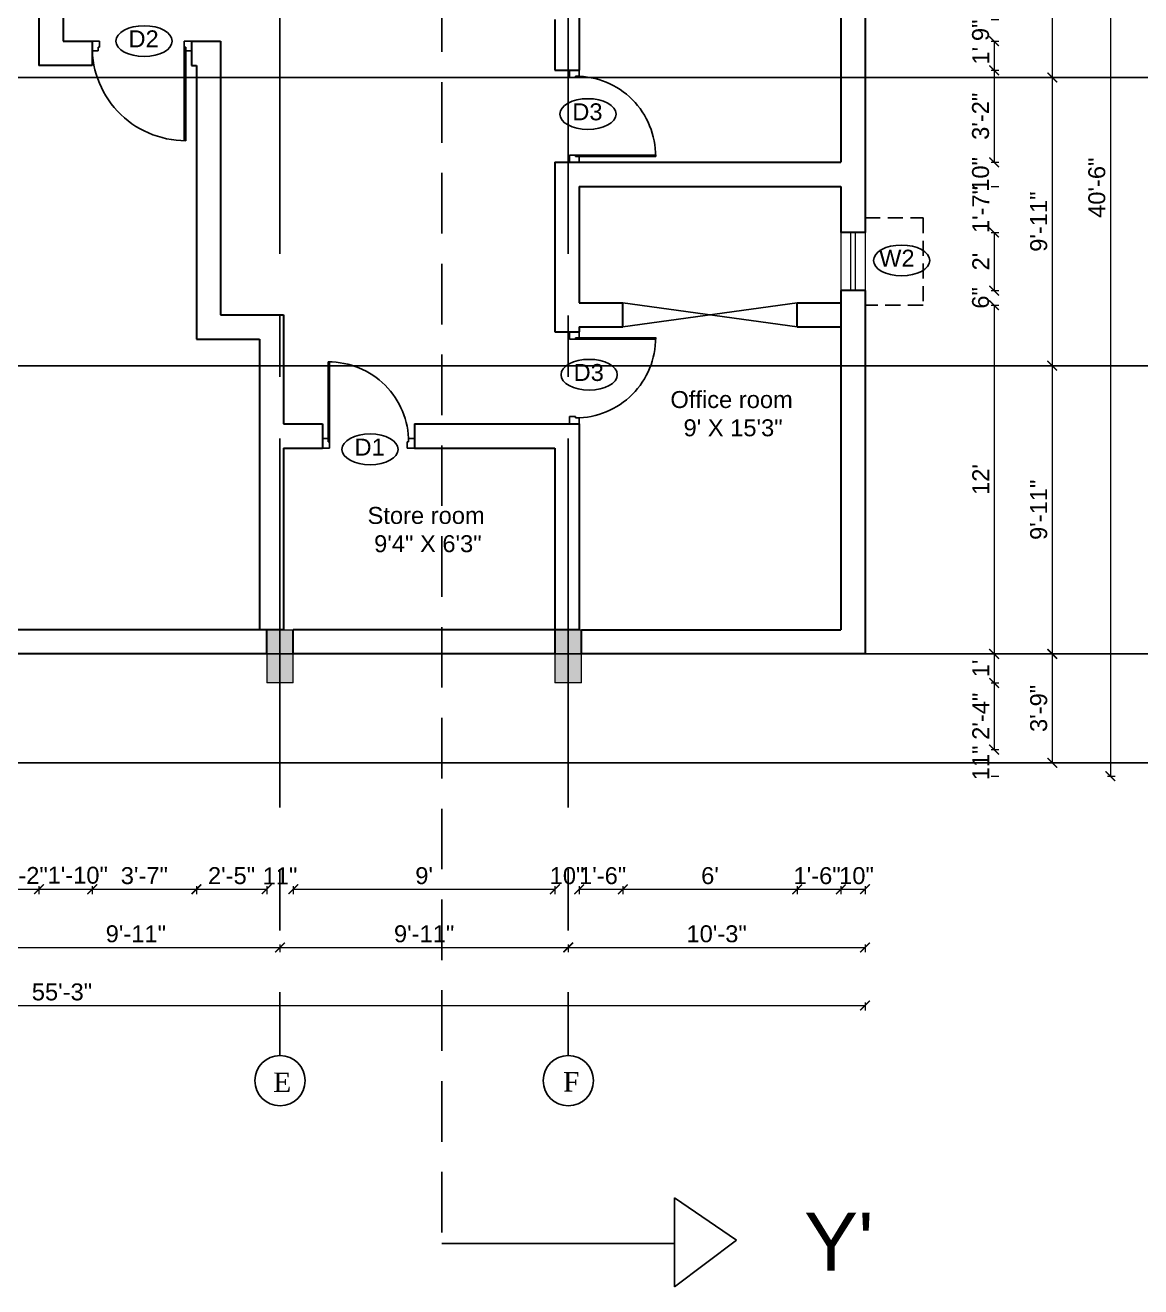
# Model space of a CAD drawing. Header units: inches. Extents: x -6800 to 96653, y -25814 to 17379.
# Drawn here: x 34306 to 34766, y 736 to 1257 of the extents above; entities that cross this region are included whole.
import ezdxf

# ---------------------------------------------------------------- set-up
doc = ezdxf.new("R2010")
doc.units = ezdxf.units.IN
doc.header["$MEASUREMENT"] = 0
doc.header["$PDMODE"] = 34
doc.linetypes.add('CENTER2', pattern=[28.575, 19.05, -3.175, 3.175, -3.175])
doc.linetypes.add('DASHED2', pattern=[0.375, 0.25, -0.125])
for name, color, linetype in [('A-Windows', 7, 'Continuous'), ('doors', 52, 'Continuous'), ('grid', 251, 'Continuous')]:
    doc.layers.add(name, color=color, linetype=linetype)
for name, color, linetype, lineweight in [('dimension', 50, 'Continuous', 20), ('dimension @ 1', 50, 'Continuous', 20), ('Wall', 90, 'Continuous', 30), ('Win ele', 211, 'Continuous', 15), ('windows', 4, 'Continuous', 13)]:
    doc.layers.add(name, color=color, linetype=linetype, lineweight=lineweight)
doc.styles.get("Standard").update_dxf_attribs({"font": 'arial.ttf'})
doc.dimstyles.get("Standard").update_dxf_attribs({"dimtxt": 7, "dimasz": 4, "dimexe": 2, "dimexo": 2, "dimgap": 2, "dimtad": 1, "dimdec": 0, "dimzin": 0, "dimdsep": 46, "dimlunit": 4, "dimtxsty": 'Standard', "dimblk": 'ARCHTICK', "dimcen": 0.25, "dimclrd": 256, "dimclre": 256, "dimclrt": 256, "dimadec": 0, "dimazin": 0, "dimtfac": 1, "dimtdec": 0, "dimtofl": 0, "dimtmove": 0, "dimatfit": 3, "dimfxl": 1, "dimfxlon": 1, "dimtolj": 1, "dimtzin": 0, "dimlwd": -1, "dimlwe": -1, "dimarcsym": 1})

# ---------------------------------------------------------------- blocks, each defined once
blk = doc.blocks.new('_ArchTick')
at = {"color": 0, "linetype": 'ByBlock', "const_width": 0.15}
blk.add_lwpolyline([(-0.5, -0.5), (0.5, 0.5)], dxfattribs=at)
blk = doc.blocks.new('*D437')
at = {"layer": 'Defpoints', "color": 0, "transparency": 16777216}
for p in [(34676.64, 1469.35), (34652.65, 1353.81), (34676.64, 1177.81)]:
    blk.add_point(p, dxfattribs=at)
at = {"layer": 'dimension', "transparency": 16777216}
for p, q in [((34652.65, 1468.1), (34652.65, 1471.35)), ((34652.65, 1469.35), (34676.64, 1469.35)), ((34676.64, 1468.1), (34676.64, 1471.35))]:
    blk.add_line(p, q, dxfattribs=at)
at = {"layer": 'dimension', "transparency": 16777216, "xscale": 4, "yscale": 4, "zscale": 4, "rotation": 180}
blk.add_blockref('_ArchTick', (34652.65, 1469.35), dxfattribs=at)
at = {"layer": 'dimension', "transparency": 16777216, "xscale": 4, "yscale": 4, "zscale": 4}
blk.add_blockref('_ArchTick', (34676.64, 1469.35), dxfattribs=at)
at = {"layer": 'dimension', "transparency": 16777216, "insert": (34664.64, 1474.87), "char_height": 7, "attachment_point": 5}
blk.add_mtext("\\A1;2'", dxfattribs=at)
blk = doc.blocks.new('*D421')
at = {"layer": 'Defpoints', "color": 0, "transparency": 16777216}
for p in [(34311.65, 1240.81), (34297.65, 985.81), (34311.65, 900.62)]:
    blk.add_point(p, dxfattribs=at)
at = {"layer": 'dimension', "transparency": 16777216}
for p, q in [((34297.65, 901.87), (34297.65, 898.62)), ((34311.65, 901.87), (34311.65, 898.62)), ((34297.65, 900.62), (34311.65, 900.62))]:
    blk.add_line(p, q, dxfattribs=at)
at = {"layer": 'dimension', "transparency": 16777216, "xscale": 4, "yscale": 4, "zscale": 4, "rotation": 180}
blk.add_blockref('_ArchTick', (34297.65, 900.62), dxfattribs=at)
at = {"layer": 'dimension', "transparency": 16777216, "xscale": 4, "yscale": 4, "zscale": 4}
blk.add_blockref('_ArchTick', (34311.65, 900.62), dxfattribs=at)
at = {"layer": 'dimension', "transparency": 16777216, "insert": (34305.57, 906.31), "char_height": 7, "attachment_point": 5}
blk.add_mtext('\\A1;1\'-2"', dxfattribs=at)
blk = doc.blocks.new('*D420')
at = {"layer": 'Defpoints', "color": 0, "transparency": 16777216}
for p in [(34311.65, 1240.81), (34333.65, 1240.81), (34333.65, 900.62)]:
    blk.add_point(p, dxfattribs=at)
at = {"layer": 'dimension', "transparency": 16777216}
for p, q in [((34311.65, 901.87), (34311.65, 898.62)), ((34333.65, 901.87), (34333.65, 898.62)), ((34311.65, 900.62), (34333.65, 900.62))]:
    blk.add_line(p, q, dxfattribs=at)
at = {"layer": 'dimension', "transparency": 16777216, "xscale": 4, "yscale": 4, "zscale": 4, "rotation": 180}
blk.add_blockref('_ArchTick', (34311.65, 900.62), dxfattribs=at)
at = {"layer": 'dimension', "transparency": 16777216, "xscale": 4, "yscale": 4, "zscale": 4}
blk.add_blockref('_ArchTick', (34333.65, 900.62), dxfattribs=at)
at = {"layer": 'dimension', "transparency": 16777216, "insert": (34327.66, 906.38), "char_height": 7, "attachment_point": 5}
blk.add_mtext('\\A1;1\'-10"', dxfattribs=at)
blk = doc.blocks.new('*D419')
at = {"layer": 'Defpoints', "color": 0, "transparency": 16777216}
for p in [(34333.65, 1240.81), (34376.65, 1127.81), (34376.65, 900.62)]:
    blk.add_point(p, dxfattribs=at)
at = {"layer": 'dimension', "transparency": 16777216}
for p, q in [((34333.65, 901.87), (34333.65, 898.62)), ((34376.65, 901.87), (34376.65, 898.62)), ((34333.65, 900.62), (34376.65, 900.62))]:
    blk.add_line(p, q, dxfattribs=at)
at = {"layer": 'dimension', "transparency": 16777216, "xscale": 4, "yscale": 4, "zscale": 4, "rotation": 180}
blk.add_blockref('_ArchTick', (34333.65, 900.62), dxfattribs=at)
at = {"layer": 'dimension', "transparency": 16777216, "xscale": 4, "yscale": 4, "zscale": 4}
blk.add_blockref('_ArchTick', (34376.65, 900.62), dxfattribs=at)
at = {"layer": 'dimension', "transparency": 16777216, "insert": (34355.15, 906.2), "char_height": 7, "attachment_point": 5}
blk.add_mtext('\\A1;3\'-7"', dxfattribs=at)
blk = doc.blocks.new('*D418')
at = {"layer": 'Defpoints', "color": 0, "transparency": 16777216}
for p in [(34376.65, 1127.81), (34405.65, 985.81), (34405.65, 900.62)]:
    blk.add_point(p, dxfattribs=at)
at = {"layer": 'dimension', "transparency": 16777216}
for p, q in [((34376.65, 901.87), (34376.65, 898.62)), ((34405.65, 901.87), (34405.65, 898.62)), ((34376.65, 900.62), (34405.65, 900.62))]:
    blk.add_line(p, q, dxfattribs=at)
at = {"layer": 'dimension', "transparency": 16777216, "xscale": 4, "yscale": 4, "zscale": 4, "rotation": 180}
blk.add_blockref('_ArchTick', (34376.65, 900.62), dxfattribs=at)
at = {"layer": 'dimension', "transparency": 16777216, "xscale": 4, "yscale": 4, "zscale": 4}
blk.add_blockref('_ArchTick', (34405.65, 900.62), dxfattribs=at)
at = {"layer": 'dimension', "transparency": 16777216, "insert": (34391.15, 906.2), "char_height": 7, "attachment_point": 5}
blk.add_mtext('\\A1;2\'-5"', dxfattribs=at)
blk = doc.blocks.new('*D417')
at = {"layer": 'Defpoints', "color": 0, "transparency": 16777216}
for p in [(34416.65, 1007.81), (34405.65, 985.81), (34416.65, 900.62)]:
    blk.add_point(p, dxfattribs=at)
at = {"layer": 'dimension', "transparency": 16777216}
for p, q in [((34405.65, 901.87), (34405.65, 898.62)), ((34416.65, 901.87), (34416.65, 898.62))]:
    blk.add_line(p, q, dxfattribs=at)
at = {"layer": 'dimension', "transparency": 16777216, "insert": (34411.15, 906.14), "char_height": 7, "attachment_point": 5}
blk.add_mtext('\\A1;11"', dxfattribs=at)
blk = doc.blocks.new('*D416')
at = {"layer": 'Defpoints', "color": 0, "transparency": 16777216}
for p in [(34416.65, 1007.81), (34524.65, 1007.81), (34524.65, 900.62)]:
    blk.add_point(p, dxfattribs=at)
at = {"layer": 'dimension', "transparency": 16777216}
for p, q in [((34416.65, 901.87), (34416.65, 898.62)), ((34524.65, 901.87), (34524.65, 898.62)), ((34416.65, 900.62), (34524.65, 900.62))]:
    blk.add_line(p, q, dxfattribs=at)
at = {"layer": 'dimension', "transparency": 16777216, "xscale": 4, "yscale": 4, "zscale": 4, "rotation": 180}
blk.add_blockref('_ArchTick', (34416.65, 900.62), dxfattribs=at)
at = {"layer": 'dimension', "transparency": 16777216, "xscale": 4, "yscale": 4, "zscale": 4}
blk.add_blockref('_ArchTick', (34524.65, 900.62), dxfattribs=at)
at = {"layer": 'dimension', "transparency": 16777216, "insert": (34470.65, 906.2), "char_height": 7, "attachment_point": 5}
blk.add_mtext("\\A1;9'", dxfattribs=at)
blk = doc.blocks.new('*D415')
at = {"layer": 'Defpoints', "color": 0, "transparency": 16777216}
for p in [(34524.65, 1007.81), (34534.65, 1007.81), (34534.65, 900.62)]:
    blk.add_point(p, dxfattribs=at)
at = {"layer": 'dimension', "transparency": 16777216}
for p, q in [((34524.65, 901.87), (34524.65, 898.62)), ((34534.65, 901.87), (34534.65, 898.62))]:
    blk.add_line(p, q, dxfattribs=at)
at = {"layer": 'dimension', "transparency": 16777216, "insert": (34529.65, 906.2), "char_height": 7, "attachment_point": 5}
blk.add_mtext('\\A1;10"', dxfattribs=at)
blk = doc.blocks.new('*D414')
at = {"layer": 'Defpoints', "color": 0, "transparency": 16777216}
for p in [(34552.65, 1132.81), (34534.65, 1007.81), (34552.65, 900.62)]:
    blk.add_point(p, dxfattribs=at)
at = {"layer": 'dimension', "transparency": 16777216}
for p, q in [((34534.65, 901.87), (34534.65, 898.62)), ((34552.65, 901.87), (34552.65, 898.62)), ((34534.65, 900.62), (34552.65, 900.62))]:
    blk.add_line(p, q, dxfattribs=at)
at = {"layer": 'dimension', "transparency": 16777216, "xscale": 4, "yscale": 4, "zscale": 4, "rotation": 180}
blk.add_blockref('_ArchTick', (34534.65, 900.62), dxfattribs=at)
at = {"layer": 'dimension', "transparency": 16777216, "xscale": 4, "yscale": 4, "zscale": 4}
blk.add_blockref('_ArchTick', (34552.65, 900.62), dxfattribs=at)
at = {"layer": 'dimension', "transparency": 16777216, "insert": (34544.34, 906.2), "char_height": 7, "attachment_point": 5}
blk.add_mtext('\\A1;1\'-6"', dxfattribs=at)
blk = doc.blocks.new('*D413')
at = {"layer": 'Defpoints', "color": 0, "transparency": 16777216}
for p in [(34552.65, 1132.81), (34624.65, 1132.81), (34624.65, 900.62)]:
    blk.add_point(p, dxfattribs=at)
at = {"layer": 'dimension', "transparency": 16777216}
for p, q in [((34552.65, 901.87), (34552.65, 898.62)), ((34624.65, 901.87), (34624.65, 898.62)), ((34552.65, 900.62), (34624.65, 900.62))]:
    blk.add_line(p, q, dxfattribs=at)
at = {"layer": 'dimension', "transparency": 16777216, "xscale": 4, "yscale": 4, "zscale": 4, "rotation": 180}
blk.add_blockref('_ArchTick', (34552.65, 900.62), dxfattribs=at)
at = {"layer": 'dimension', "transparency": 16777216, "xscale": 4, "yscale": 4, "zscale": 4}
blk.add_blockref('_ArchTick', (34624.65, 900.62), dxfattribs=at)
at = {"layer": 'dimension', "transparency": 16777216, "insert": (34588.65, 906.2), "char_height": 7, "attachment_point": 5}
blk.add_mtext("\\A1;6'", dxfattribs=at)
blk = doc.blocks.new('*D412')
at = {"layer": 'Defpoints', "color": 0, "transparency": 16777216}
for p in [(34624.65, 1132.81), (34642.65, 1132.81), (34642.65, 900.62)]:
    blk.add_point(p, dxfattribs=at)
at = {"layer": 'dimension', "transparency": 16777216}
for p, q in [((34624.65, 901.87), (34624.65, 898.62)), ((34642.65, 901.87), (34642.65, 898.62)), ((34624.65, 900.62), (34642.65, 900.62))]:
    blk.add_line(p, q, dxfattribs=at)
at = {"layer": 'dimension', "transparency": 16777216, "xscale": 4, "yscale": 4, "zscale": 4, "rotation": 180}
blk.add_blockref('_ArchTick', (34624.65, 900.62), dxfattribs=at)
at = {"layer": 'dimension', "transparency": 16777216, "xscale": 4, "yscale": 4, "zscale": 4}
blk.add_blockref('_ArchTick', (34642.65, 900.62), dxfattribs=at)
at = {"layer": 'dimension', "transparency": 16777216, "insert": (34632.87, 906.2), "char_height": 7, "attachment_point": 5}
blk.add_mtext('\\A1;1\'-6"', dxfattribs=at)
blk = doc.blocks.new('*D411')
at = {"layer": 'Defpoints', "color": 0, "transparency": 16777216}
for p in [(34642.65, 1132.81), (34652.65, 997.81), (34652.65, 900.62)]:
    blk.add_point(p, dxfattribs=at)
at = {"layer": 'dimension', "transparency": 16777216}
for p, q in [((34642.65, 901.87), (34642.65, 898.62)), ((34652.65, 901.87), (34652.65, 898.62)), ((34642.65, 900.62), (34652.65, 900.62))]:
    blk.add_line(p, q, dxfattribs=at)
at = {"layer": 'dimension', "transparency": 16777216, "xscale": 4, "yscale": 4, "zscale": 4, "rotation": 180}
blk.add_blockref('_ArchTick', (34642.65, 900.62), dxfattribs=at)
at = {"layer": 'dimension', "transparency": 16777216, "xscale": 4, "yscale": 4, "zscale": 4}
blk.add_blockref('_ArchTick', (34652.65, 900.62), dxfattribs=at)
at = {"layer": 'dimension', "transparency": 16777216, "insert": (34649.14, 906.2), "char_height": 7, "attachment_point": 5}
blk.add_mtext('\\A1;10"', dxfattribs=at)
blk = doc.blocks.new('*D407')
at = {"layer": 'Defpoints', "color": 0, "transparency": 16777216}
for p in [(34292.15, 985.81), (34411.15, 985.81), (34411.15, 876.62)]:
    blk.add_point(p, dxfattribs=at)
at = {"layer": 'dimension', "transparency": 16777216}
for p, q in [((34292.15, 877.87), (34292.15, 874.62)), ((34292.15, 876.62), (34411.15, 876.62)), ((34411.15, 877.87), (34411.15, 874.62))]:
    blk.add_line(p, q, dxfattribs=at)
at = {"layer": 'dimension', "transparency": 16777216, "xscale": 4, "yscale": 4, "zscale": 4, "rotation": 180}
blk.add_blockref('_ArchTick', (34292.15, 876.62), dxfattribs=at)
at = {"layer": 'dimension', "transparency": 16777216, "xscale": 4, "yscale": 4, "zscale": 4}
blk.add_blockref('_ArchTick', (34411.15, 876.62), dxfattribs=at)
at = {"layer": 'dimension', "transparency": 16777216, "insert": (34351.65, 882.19), "char_height": 7, "attachment_point": 5}
blk.add_mtext('\\A1;9\'-11"', dxfattribs=at)
blk = doc.blocks.new('*D406')
at = {"layer": 'Defpoints', "color": 0, "transparency": 16777216}
for p in [(34411.15, 985.81), (34530.15, 985.81), (34530.15, 876.62)]:
    blk.add_point(p, dxfattribs=at)
at = {"layer": 'dimension', "transparency": 16777216}
for p, q in [((34411.15, 877.87), (34411.15, 874.62)), ((34411.15, 876.62), (34530.15, 876.62)), ((34530.15, 877.87), (34530.15, 874.62))]:
    blk.add_line(p, q, dxfattribs=at)
at = {"layer": 'dimension', "transparency": 16777216, "xscale": 4, "yscale": 4, "zscale": 4, "rotation": 180}
blk.add_blockref('_ArchTick', (34411.15, 876.62), dxfattribs=at)
at = {"layer": 'dimension', "transparency": 16777216, "xscale": 4, "yscale": 4, "zscale": 4}
blk.add_blockref('_ArchTick', (34530.15, 876.62), dxfattribs=at)
at = {"layer": 'dimension', "transparency": 16777216, "insert": (34470.65, 882.19), "char_height": 7, "attachment_point": 5}
blk.add_mtext('\\A1;9\'-11"', dxfattribs=at)
blk = doc.blocks.new('*D405')
at = {"layer": 'Defpoints', "color": 0, "transparency": 16777216}
for p in [(34652.65, 997.81), (34530.15, 985.81), (34652.65, 876.62)]:
    blk.add_point(p, dxfattribs=at)
at = {"layer": 'dimension', "transparency": 16777216}
for p, q in [((34530.15, 877.87), (34530.15, 874.62)), ((34530.15, 876.62), (34652.65, 876.62)), ((34652.65, 877.87), (34652.65, 874.62))]:
    blk.add_line(p, q, dxfattribs=at)
at = {"layer": 'dimension', "transparency": 16777216, "xscale": 4, "yscale": 4, "zscale": 4, "rotation": 180}
blk.add_blockref('_ArchTick', (34530.15, 876.62), dxfattribs=at)
at = {"layer": 'dimension', "transparency": 16777216, "xscale": 4, "yscale": 4, "zscale": 4}
blk.add_blockref('_ArchTick', (34652.65, 876.62), dxfattribs=at)
at = {"layer": 'dimension', "transparency": 16777216, "insert": (34591.4, 882.19), "char_height": 7, "attachment_point": 5}
blk.add_mtext('\\A1;10\'-3"', dxfattribs=at)
blk = doc.blocks.new('*D404')
at = {"layer": 'Defpoints', "color": 0, "transparency": 16777216}
for p in [(34652.65, 997.81), (33989.65, 947.31), (34652.65, 852.62)]:
    blk.add_point(p, dxfattribs=at)
at = {"layer": 'dimension', "transparency": 16777216}
for p, q in [((33989.65, 853.87), (33989.65, 850.62)), ((33989.65, 852.62), (34652.65, 852.62)), ((34652.65, 853.87), (34652.65, 850.62))]:
    blk.add_line(p, q, dxfattribs=at)
at = {"layer": 'dimension', "transparency": 16777216, "xscale": 4, "yscale": 4, "zscale": 4, "rotation": 180}
blk.add_blockref('_ArchTick', (33989.65, 852.62), dxfattribs=at)
at = {"layer": 'dimension', "transparency": 16777216, "xscale": 4, "yscale": 4, "zscale": 4}
blk.add_blockref('_ArchTick', (34652.65, 852.62), dxfattribs=at)
at = {"layer": 'dimension', "transparency": 16777216, "insert": (34321.15, 858.19), "char_height": 7, "attachment_point": 5}
blk.add_mtext('\\A1;55\'-3"', dxfattribs=at)
blk = doc.blocks.new('*D380')
at = {"layer": 'Defpoints', "color": 0, "transparency": 16777216}
for p in [(34524.65, 1259.81), (34386.65, 1250.81), (34705.94, 1250.81)]:
    blk.add_point(p, dxfattribs=at)
at = {"layer": 'dimension', "transparency": 16777216}
for p, q in [((34704.69, 1259.81), (34707.94, 1259.81)), ((34704.69, 1250.81), (34707.94, 1250.81))]:
    blk.add_line(p, q, dxfattribs=at)
at = {"layer": 'dimension', "transparency": 16777216, "insert": (34700.37, 1255.31), "char_height": 7, "attachment_point": 5, "rotation": 90}
blk.add_mtext('\\A1;9"', dxfattribs=at)
blk = doc.blocks.new('*D379')
at = {"layer": 'Defpoints', "color": 0, "transparency": 16777216}
for p in [(34386.65, 1250.81), (34524.65, 1238.81), (34705.94, 1238.81)]:
    blk.add_point(p, dxfattribs=at)
at = {"layer": 'dimension', "transparency": 16777216}
for p, q in [((34704.69, 1250.81), (34707.94, 1250.81)), ((34705.94, 1250.81), (34705.94, 1238.81)), ((34704.69, 1238.81), (34707.94, 1238.81))]:
    blk.add_line(p, q, dxfattribs=at)
at = {"layer": 'dimension', "transparency": 16777216, "xscale": 4, "yscale": 4, "zscale": 4}
for p, rotation in [((34705.94, 1250.81), 90), ((34705.94, 1238.81), 270)]:
    blk.add_blockref('_ArchTick', p, dxfattribs=dict(at, rotation=rotation))
at = {"layer": 'dimension', "transparency": 16777216, "insert": (34700.43, 1244.81), "char_height": 7, "attachment_point": 5, "rotation": 90}
blk.add_mtext("\\A1;1'", dxfattribs=at)
blk = doc.blocks.new('*D378')
at = {"layer": 'Defpoints', "color": 0, "transparency": 16777216}
for p in [(34524.65, 1238.81), (34524.65, 1200.81), (34705.94, 1200.81)]:
    blk.add_point(p, dxfattribs=at)
at = {"layer": 'dimension', "transparency": 16777216}
for p, q in [((34704.69, 1238.81), (34707.94, 1238.81)), ((34705.94, 1238.81), (34705.94, 1200.81)), ((34704.69, 1200.81), (34707.94, 1200.81))]:
    blk.add_line(p, q, dxfattribs=at)
at = {"layer": 'dimension', "transparency": 16777216, "xscale": 4, "yscale": 4, "zscale": 4}
for p, rotation in [((34705.94, 1238.81), 90), ((34705.94, 1200.81), 270)]:
    blk.add_blockref('_ArchTick', p, dxfattribs=dict(at, rotation=rotation))
at = {"layer": 'dimension', "transparency": 16777216, "insert": (34700.37, 1219.81), "char_height": 7, "attachment_point": 5, "rotation": 90}
blk.add_mtext('\\A1;3\'-2"', dxfattribs=at)
blk = doc.blocks.new('*D377')
at = {"layer": 'Defpoints', "color": 0, "transparency": 16777216}
for p in [(34524.65, 1200.81), (34642.65, 1190.81), (34705.94, 1190.81)]:
    blk.add_point(p, dxfattribs=at)
at = {"layer": 'dimension', "transparency": 16777216}
for p, q in [((34704.69, 1200.81), (34707.94, 1200.81)), ((34704.69, 1190.81), (34707.94, 1190.81))]:
    blk.add_line(p, q, dxfattribs=at)
at = {"layer": 'dimension', "transparency": 16777216, "insert": (34700.37, 1195.81), "char_height": 7, "attachment_point": 5, "rotation": 90}
blk.add_mtext('\\A1;10"', dxfattribs=at)
blk = doc.blocks.new('*D376')
at = {"layer": 'Defpoints', "color": 0, "transparency": 16777216}
for p in [(34642.65, 1190.81), (34652.65, 1171.81), (34705.94, 1171.81)]:
    blk.add_point(p, dxfattribs=at)
at = {"layer": 'dimension', "transparency": 16777216}
for p, q in [((34704.69, 1190.81), (34707.94, 1190.81)), ((34704.69, 1171.81), (34707.94, 1171.81))]:
    blk.add_line(p, q, dxfattribs=at)
at = {"layer": 'dimension', "transparency": 16777216, "insert": (34700.43, 1181.31), "char_height": 7, "attachment_point": 5, "rotation": 90}
blk.add_mtext('\\A1;1\'-7"', dxfattribs=at)
blk = doc.blocks.new('*D375')
at = {"layer": 'Defpoints', "color": 0, "transparency": 16777216}
for p in [(34652.65, 1171.81), (34652.65, 1147.81), (34705.94, 1147.81)]:
    blk.add_point(p, dxfattribs=at)
at = {"layer": 'dimension', "transparency": 16777216}
for p, q in [((34704.69, 1171.81), (34707.94, 1171.81)), ((34705.94, 1171.81), (34705.94, 1147.81)), ((34704.69, 1147.81), (34707.94, 1147.81))]:
    blk.add_line(p, q, dxfattribs=at)
at = {"layer": 'dimension', "transparency": 16777216, "xscale": 4, "yscale": 4, "zscale": 4}
for p, rotation in [((34705.94, 1171.81), 90), ((34705.94, 1147.81), 270)]:
    blk.add_blockref('_ArchTick', p, dxfattribs=dict(at, rotation=rotation))
at = {"layer": 'dimension', "transparency": 16777216, "insert": (34700.43, 1159.81), "char_height": 7, "attachment_point": 5, "rotation": 90}
blk.add_mtext("\\A1;2'", dxfattribs=at)
blk = doc.blocks.new('*D374')
at = {"layer": 'Defpoints', "color": 0, "transparency": 16777216}
for p in [(34652.65, 1147.81), (34652.65, 1141.81), (34705.94, 1141.81)]:
    blk.add_point(p, dxfattribs=at)
at = {"layer": 'dimension', "transparency": 16777216}
for p, q in [((34704.69, 1147.81), (34707.94, 1147.81)), ((34704.69, 1141.81), (34707.94, 1141.81))]:
    blk.add_line(p, q, dxfattribs=at)
at = {"layer": 'dimension', "transparency": 16777216, "insert": (34700.37, 1144.81), "char_height": 7, "attachment_point": 5, "rotation": 90}
blk.add_mtext('\\A1;6"', dxfattribs=at)
blk = doc.blocks.new('*D373')
at = {"layer": 'Defpoints', "color": 0, "transparency": 16777216}
for p in [(34652.65, 1141.81), (34652.65, 997.81), (34705.94, 997.81)]:
    blk.add_point(p, dxfattribs=at)
at = {"layer": 'dimension', "transparency": 16777216}
for p, q in [((34704.69, 1141.81), (34707.94, 1141.81)), ((34705.94, 1141.81), (34705.94, 997.81)), ((34704.69, 997.81), (34707.94, 997.81))]:
    blk.add_line(p, q, dxfattribs=at)
at = {"layer": 'dimension', "transparency": 16777216, "xscale": 4, "yscale": 4, "zscale": 4}
for p, rotation in [((34705.94, 1141.81), 90), ((34705.94, 997.81), 270)]:
    blk.add_blockref('_ArchTick', p, dxfattribs=dict(at, rotation=rotation))
at = {"layer": 'dimension', "transparency": 16777216, "insert": (34700.43, 1069.81), "char_height": 7, "attachment_point": 5, "rotation": 90}
blk.add_mtext("\\A1;12'", dxfattribs=at)
blk = doc.blocks.new('*D371')
at = {"layer": 'Defpoints', "color": 0, "transparency": 16777216}
for p in [(34048.65, 1354.81), (34652.65, 1235.81), (34729.94, 1235.81)]:
    blk.add_point(p, dxfattribs=at)
at = {"layer": 'dimension', "transparency": 16777216}
for p, q in [((34728.69, 1354.81), (34731.94, 1354.81)), ((34729.94, 1354.81), (34729.94, 1235.81)), ((34728.69, 1235.81), (34731.94, 1235.81))]:
    blk.add_line(p, q, dxfattribs=at)
at = {"layer": 'dimension', "transparency": 16777216, "xscale": 4, "yscale": 4, "zscale": 4}
for p, rotation in [((34729.94, 1354.81), 90), ((34729.94, 1235.81), 270)]:
    blk.add_blockref('_ArchTick', p, dxfattribs=dict(at, rotation=rotation))
at = {"layer": 'dimension', "transparency": 16777216, "insert": (34724.37, 1295.31), "char_height": 7, "attachment_point": 5, "rotation": 90}
blk.add_mtext('\\A1;9\'-11"', dxfattribs=at)
blk = doc.blocks.new('*D370')
at = {"layer": 'Defpoints', "color": 0, "transparency": 16777216}
for p in [(34652.65, 1235.81), (34652.65, 1116.81), (34729.94, 1116.81)]:
    blk.add_point(p, dxfattribs=at)
at = {"layer": 'dimension', "transparency": 16777216}
for p, q in [((34728.69, 1235.81), (34731.94, 1235.81)), ((34729.94, 1235.81), (34729.94, 1116.81)), ((34728.69, 1116.81), (34731.94, 1116.81))]:
    blk.add_line(p, q, dxfattribs=at)
at = {"layer": 'dimension', "transparency": 16777216, "xscale": 4, "yscale": 4, "zscale": 4}
for p, rotation in [((34729.94, 1235.81), 90), ((34729.94, 1116.81), 270)]:
    blk.add_blockref('_ArchTick', p, dxfattribs=dict(at, rotation=rotation))
at = {"layer": 'dimension', "transparency": 16777216, "insert": (34724.37, 1176.31), "char_height": 7, "attachment_point": 5, "rotation": 90}
blk.add_mtext('\\A1;9\'-11"', dxfattribs=at)
blk = doc.blocks.new('*D369')
at = {"layer": 'Defpoints', "color": 0, "transparency": 16777216}
for p in [(34652.65, 1116.81), (34652.65, 997.81), (34729.94, 997.81)]:
    blk.add_point(p, dxfattribs=at)
at = {"layer": 'dimension', "transparency": 16777216}
for p, q in [((34728.69, 1116.81), (34731.94, 1116.81)), ((34729.94, 1116.81), (34729.94, 997.81)), ((34728.69, 997.81), (34731.94, 997.81))]:
    blk.add_line(p, q, dxfattribs=at)
at = {"layer": 'dimension', "transparency": 16777216, "xscale": 4, "yscale": 4, "zscale": 4}
for p, rotation in [((34729.94, 1116.81), 90), ((34729.94, 997.81), 270)]:
    blk.add_blockref('_ArchTick', p, dxfattribs=dict(at, rotation=rotation))
at = {"layer": 'dimension', "transparency": 16777216, "insert": (34724.37, 1057.31), "char_height": 7, "attachment_point": 5, "rotation": 90}
blk.add_mtext('\\A1;9\'-11"', dxfattribs=at)
blk = doc.blocks.new('*D368')
at = {"layer": 'Defpoints', "color": 0, "transparency": 16777216}
for p in [(34652.65, 997.81), (34059.65, 952.81), (34729.94, 952.81)]:
    blk.add_point(p, dxfattribs=at)
at = {"layer": 'dimension', "transparency": 16777216}
for p, q in [((34728.69, 997.81), (34731.94, 997.81)), ((34729.94, 997.81), (34729.94, 952.81)), ((34728.69, 952.81), (34731.94, 952.81))]:
    blk.add_line(p, q, dxfattribs=at)
at = {"layer": 'dimension', "transparency": 16777216, "xscale": 4, "yscale": 4, "zscale": 4}
for p, rotation in [((34729.94, 997.81), 90), ((34729.94, 952.81), 270)]:
    blk.add_blockref('_ArchTick', p, dxfattribs=dict(at, rotation=rotation))
at = {"layer": 'dimension', "transparency": 16777216, "insert": (34724.37, 975.31), "char_height": 7, "attachment_point": 5, "rotation": 90}
blk.add_mtext('\\A1;3\'-9"', dxfattribs=at)
blk = doc.blocks.new('*D367')
at = {"layer": 'Defpoints', "color": 0, "transparency": 16777216}
for p in [(34652.65, 997.81), (34535.65, 985.81), (34705.94, 985.81)]:
    blk.add_point(p, dxfattribs=at)
at = {"layer": 'dimension', "transparency": 16777216}
for p, q in [((34704.69, 997.81), (34707.94, 997.81)), ((34705.94, 997.81), (34705.94, 985.81)), ((34704.69, 985.81), (34707.94, 985.81))]:
    blk.add_line(p, q, dxfattribs=at)
at = {"layer": 'dimension', "transparency": 16777216, "xscale": 4, "yscale": 4, "zscale": 4}
for p, rotation in [((34705.94, 997.81), 90), ((34705.94, 985.81), 270)]:
    blk.add_blockref('_ArchTick', p, dxfattribs=dict(at, rotation=rotation))
at = {"layer": 'dimension', "transparency": 16777216, "insert": (34700.43, 991.81), "char_height": 7, "attachment_point": 5, "rotation": 90}
blk.add_mtext("\\A1;1'", dxfattribs=at)
blk = doc.blocks.new('*D366')
at = {"layer": 'Defpoints', "color": 0, "transparency": 16777216}
for p in [(34059.65, 985.81), (34059.65, 958.31), (34705.94, 958.31)]:
    blk.add_point(p, dxfattribs=at)
at = {"layer": 'dimension', "transparency": 16777216}
for p, q in [((34704.69, 985.81), (34707.94, 985.81)), ((34705.94, 985.81), (34705.94, 958.31)), ((34704.69, 958.31), (34707.94, 958.31))]:
    blk.add_line(p, q, dxfattribs=at)
at = {"layer": 'dimension', "transparency": 16777216, "xscale": 4, "yscale": 4, "zscale": 4}
for p, rotation in [((34705.94, 985.81), 90), ((34705.94, 958.31), 270)]:
    blk.add_blockref('_ArchTick', p, dxfattribs=dict(at, rotation=rotation))
at = {"layer": 'dimension', "transparency": 16777216, "insert": (34700.43, 972.06), "char_height": 7, "attachment_point": 5, "rotation": 90}
blk.add_mtext('\\A1;2\'-4"', dxfattribs=at)
blk = doc.blocks.new('*D365')
at = {"layer": 'Defpoints', "color": 0, "transparency": 16777216}
for p in [(34059.65, 958.31), (34059.65, 947.31), (34705.94, 947.31)]:
    blk.add_point(p, dxfattribs=at)
at = {"layer": 'dimension', "transparency": 16777216}
for p, q in [((34704.69, 958.31), (34707.94, 958.31)), ((34704.69, 947.31), (34707.94, 947.31))]:
    blk.add_line(p, q, dxfattribs=at)
at = {"layer": 'dimension', "transparency": 16777216, "insert": (34700.43, 952.81), "char_height": 7, "attachment_point": 5, "rotation": 90}
blk.add_mtext('\\A1;11"', dxfattribs=at)
blk = doc.blocks.new('*D364')
at = {"layer": 'Defpoints', "color": 0, "transparency": 16777216}
for p in [(34048.65, 1433.31), (34048.65, 947.31), (34753.94, 947.31)]:
    blk.add_point(p, dxfattribs=at)
at = {"layer": 'dimension', "transparency": 16777216}
for p, q in [((34752.69, 1433.31), (34755.94, 1433.31)), ((34753.94, 1433.31), (34753.94, 947.31)), ((34752.69, 947.31), (34755.94, 947.31))]:
    blk.add_line(p, q, dxfattribs=at)
at = {"layer": 'dimension', "transparency": 16777216, "xscale": 4, "yscale": 4, "zscale": 4}
for p, rotation in [((34753.94, 1433.31), 90), ((34753.94, 947.31), 270)]:
    blk.add_blockref('_ArchTick', p, dxfattribs=dict(at, rotation=rotation))
at = {"layer": 'dimension', "transparency": 16777216, "insert": (34748.37, 1190.31), "char_height": 7, "attachment_point": 5, "rotation": 90}
blk.add_mtext('\\A1;40\'-6"', dxfattribs=at)

msp = doc.modelspace()

# ---------------------------------------------------------------- hatches: boundary and pattern name
at = {"layer": 'windows', "true_color": 0x9898cc, "transparency": 33554687}
h = msp.add_hatch(color=253, dxfattribs=at)
h.dxf.hatch_style = 1
h.paths.add_polyline_path([(34000.65, 1417.31), (33989.65, 1417.31), (33989.65, 1406.31), (34000.65, 1406.31)])
h.paths.add_polyline_path([(34059.65, 1417.31), (34048.65, 1417.31), (34048.65, 1406.31), (34059.65, 1406.31)])
h.paths.add_polyline_path([(34059.65, 1365.81), (34048.65, 1365.81), (34048.65, 1343.81), (34059.65, 1343.81)])
h.paths.add_polyline_path([(34000.65, 1360.31), (33989.65, 1360.31), (33989.65, 1349.31), (34000.65, 1349.31)])
h.paths.add_polyline_path([(34000.65, 1241.31), (33989.65, 1241.31), (33989.65, 1230.31), (34000.65, 1230.31)])
h.paths.add_polyline_path([(34000.65, 1122.31), (33989.65, 1122.31), (33989.65, 1111.31), (34000.65, 1111.31)])
h.paths.add_polyline_path([(34000.65, 1003.31), (33989.65, 1003.31), (33989.65, 992.31), (34000.65, 992.31)])
h.paths.add_polyline_path([(34059.65, 1007.81), (34048.65, 1007.81), (34048.65, 985.81), (34059.65, 985.81)])
h.paths.add_polyline_path([(34000.65, 958.31), (33989.65, 958.31), (33989.65, 947.31), (34000.65, 947.31)])
h.paths.add_polyline_path([(34059.65, 958.31), (34048.65, 958.31), (34048.65, 947.31), (34059.65, 947.31)])
h.paths.add_polyline_path([(34178.65, 1007.81), (34167.65, 1007.81), (34167.65, 985.81), (34178.65, 985.81)])
h.paths.add_polyline_path([(34297.65, 1007.81), (34286.65, 1007.81), (34286.65, 985.81), (34297.65, 985.81)])
h.paths.add_polyline_path([(34416.65, 1007.81), (34405.65, 1007.81), (34405.65, 985.81), (34416.65, 985.81)])
h.paths.add_polyline_path([(34535.65, 1007.81), (34524.65, 1007.81), (34524.65, 985.81), (34535.65, 985.81)])
h.paths.add_polyline_path([(34535.65, 1365.81), (34524.65, 1365.81), (34524.65, 1343.81), (34535.65, 1343.81)])
h.paths.add_polyline_path([(34416.65, 1365.81), (34405.65, 1365.81), (34405.65, 1343.81), (34416.65, 1343.81)])
h.paths.add_polyline_path([(34297.65, 1365.81), (34286.65, 1365.81), (34286.65, 1343.81), (34297.65, 1343.81)])
h.paths.add_polyline_path([(34178.65, 1365.81), (34167.65, 1365.81), (34167.65, 1343.81), (34178.65, 1343.81)])

# ---------------------------------------------------------------- linework, layer by layer
at = {"color": 5, "linetype": 'DASHED2', "ltscale": 100, "transparency": 33554687}
msp.add_line((34477.91, 1608.89), (34477.91, 754.4), dxfattribs=at)
at = {"linetype": 'DASHED2', "ltscale": 25, "transparency": 33554687}
for p, q in [((34652.65, 1177.81), (34676.64, 1177.81)), ((34676.64, 1177.81), (34676.64, 1141.81)), ((34676.64, 1141.81), (34652.65, 1141.81))]:
    msp.add_line(p, q, dxfattribs=at)
at = {"transparency": 33554687}
for p, q in [((34552.65, 1142.81), (34624.65, 1132.81)), ((34624.65, 1142.81), (34552.65, 1132.81))]:
    msp.add_line(p, q, dxfattribs=at)
at = {"color": 5, "transparency": 33554687}
for p, q in [((34574.01, 754.4), (34574.01, 773.22)), ((34574.01, 773.22), (34599.64, 755.72)), ((34599.64, 755.72), (34574.01, 736.48)), ((34477.91, 754.4), (34574.01, 754.4)), ((34574.01, 736.48), (34574.01, 754.4))]:
    msp.add_line(p, q, dxfattribs=at)
at = {"transparency": 33554687}
for centre in [(34355.04, 1250.85), (34538.26, 1220.71), (34667.75, 1160.28), (34538.78, 1113.08), (34448.33, 1082.27)]:
    msp.add_ellipse(centre, major_axis=(-11.6, 0), ratio=0.548548, start_param=-3.141592653589793, end_param=3.141592653589793, dxfattribs=at)
at = {"layer": 'doors', "transparency": 33554687}
for p, q in [((34336.65, 1250.81), (34333.65, 1250.81)), ((34333.65, 1250.81), (34333.65, 1246.81)), ((34333.65, 1250.81), (34336.65, 1250.81)), ((34336.65, 1250.81), (34336.65, 1248.31)), ((34371.65, 1250.81), (34374.65, 1250.81)), ((34374.65, 1250.81), (34371.65, 1250.81)), ((34371.65, 1250.81), (34371.65, 1248.31)), ((34374.65, 1250.81), (34374.65, 1246.81)), ((34336.06, 1246.81), (34333.65, 1246.81)), ((34336.06, 1248.31), (34336.06, 1246.81)), ((34336.56, 1248.31), (34336.06, 1248.31)), ((34336.65, 1248.31), (34336.15, 1248.31)), ((34371.65, 1248.31), (34372.15, 1248.31)), ((34371.65, 1248.31), (34371.65, 1209.73)), ((34371.73, 1248.31), (34372.23, 1248.31)), ((34372.23, 1248.31), (34372.23, 1246.81)), ((34372.23, 1246.81), (34374.65, 1246.81)), ((34372.23, 1246.81), (34372.23, 1209.73)), ((34530.65, 1235.81), (34530.65, 1238.81)), ((34530.65, 1238.81), (34534.65, 1238.81)), ((34530.65, 1238.81), (34530.65, 1235.81)), ((34530.65, 1235.81), (34533.15, 1235.81)), ((34533.15, 1236.39), (34534.65, 1236.39)), ((34533.15, 1235.89), (34533.15, 1236.39)), ((34533.15, 1235.81), (34533.15, 1236.31)), ((34534.65, 1236.39), (34534.65, 1238.81)), ((34530.65, 1203.81), (34530.65, 1200.81)), ((34530.65, 1200.81), (34530.65, 1203.81)), ((34530.65, 1203.81), (34533.15, 1203.81)), ((34533.15, 1203.81), (34533.15, 1203.31)), ((34533.15, 1203.81), (34566.22, 1203.81)), ((34533.15, 1203.73), (34533.15, 1203.23)), ((34530.65, 1200.81), (34534.65, 1200.81)), ((34533.15, 1203.23), (34534.65, 1203.23)), ((34534.65, 1203.23), (34534.65, 1200.81)), ((34534.65, 1203.23), (34566.23, 1203.23)), ((34530.65, 1127.81), (34530.65, 1130.81)), ((34530.65, 1130.81), (34534.65, 1130.81)), ((34530.65, 1130.81), (34530.65, 1127.81)), ((34534.65, 1128.39), (34534.65, 1130.81)), ((34530.65, 1127.81), (34533.15, 1127.81)), ((34533.15, 1128.39), (34534.65, 1128.39)), ((34533.15, 1127.89), (34533.15, 1128.39)), ((34533.15, 1127.81), (34533.15, 1128.31)), ((34533.15, 1127.81), (34566.22, 1127.81)), ((34534.65, 1128.39), (34566.23, 1128.39)), ((34431.06, 1086.81), (34431.06, 1118.39)), ((34431.65, 1085.31), (34431.65, 1118.39)), ((34530.65, 1095.81), (34530.65, 1092.81)), ((34530.65, 1092.81), (34530.65, 1095.81)), ((34530.65, 1095.81), (34533.15, 1095.81)), ((34533.15, 1095.81), (34533.15, 1095.31)), ((34533.15, 1095.73), (34533.15, 1095.23)), ((34533.15, 1095.23), (34534.65, 1095.23)), ((34534.65, 1095.23), (34534.65, 1092.81)), ((34530.65, 1092.81), (34534.65, 1092.81)), ((34428.65, 1082.81), (34428.65, 1086.81)), ((34431.06, 1086.81), (34428.65, 1086.81)), ((34431.06, 1085.31), (34431.06, 1086.81)), ((34431.56, 1085.31), (34431.06, 1085.31)), ((34431.65, 1085.31), (34431.15, 1085.31)), ((34431.65, 1082.81), (34431.65, 1085.31)), ((34463.65, 1082.81), (34463.65, 1085.31)), ((34463.65, 1085.31), (34464.15, 1085.31)), ((34463.73, 1085.31), (34464.23, 1085.31)), ((34464.23, 1086.81), (34466.65, 1086.81)), ((34464.23, 1085.31), (34464.23, 1086.81)), ((34466.65, 1082.81), (34466.65, 1086.81)), ((34431.65, 1082.81), (34428.65, 1082.81)), ((34428.65, 1082.81), (34431.65, 1082.81)), ((34463.65, 1082.81), (34466.65, 1082.81)), ((34466.65, 1082.81), (34463.65, 1082.81))]:
    msp.add_line(p, q, dxfattribs=at)
for centre, radius, start, end in [((34372.23, 1248.31), 38.58, 176.2848, 270), ((34533.15, 1203.31), 33.08, 359.8584, 90), ((34533.15, 1128.31), 33.08, 270, 0.1416), ((34431.15, 1085.31), 33.08, 0, 90.1416)]:
    msp.add_arc(centre, radius, start, end, dxfattribs=at)
at = {"layer": 'grid', "linetype": 'CENTER2', "ltscale": 8, "transparency": 33554585}
for p, q in [((34411.15, 1543.98), (34411.15, 831.97)), ((34530.15, 1543.98), (34530.15, 831.97)), ((34780.56, 1235.81), (33841.2, 1235.81)), ((33846.7, 1235.81), (34786.06, 1235.81)), ((34780.56, 1116.81), (33841.2, 1116.81)), ((33846.7, 1116.81), (34786.06, 1116.81)), ((34780.56, 997.81), (33841.2, 997.81)), ((33846.7, 997.81), (34786.06, 997.81))]:
    msp.add_line(p, q, dxfattribs=at)
at = {"layer": 'grid', "linetype": 'CENTER2', "ltscale": 10, "transparency": 33554585}
for p, q in [((34780.56, 952.81), (33841.2, 952.81)), ((33846.7, 952.81), (34786.06, 952.81))]:
    msp.add_line(p, q, dxfattribs=at)
at = {"layer": 'grid', "ltscale": 10, "transparency": 33554687}
for centre in [(34411.17, 821.6), (34530.17, 821.6)]:
    msp.add_circle(centre, 10.37, dxfattribs=at)
at = {"layer": 'Wall'}
for p, q in [((34652.65, 1353.81), (34652.65, 1171.81)), ((34311.65, 1343.81), (34311.65, 1240.81)), ((34321.65, 1343.81), (34321.65, 1250.81)), ((34534.65, 1343.81), (34534.65, 1238.81)), ((34642.65, 1343.81), (34642.65, 1200.81))]:
    msp.add_line(p, q, dxfattribs=at)
at = {"layer": 'Wall', "transparency": 33554687}
for p, q in [((34524.65, 1259.81), (34524.65, 1238.81)), ((34321.65, 1250.81), (34333.65, 1250.81)), ((34333.65, 1250.81), (34333.65, 1240.81)), ((34374.65, 1250.81), (34374.65, 1240.81)), ((34374.65, 1250.81), (34386.65, 1250.81)), ((34386.65, 1250.81), (34386.65, 1137.81)), ((34333.65, 1240.81), (34311.65, 1240.81)), ((34374.65, 1240.81), (34376.65, 1240.81)), ((34376.65, 1240.81), (34376.65, 1127.81)), ((34524.65, 1238.81), (34534.65, 1238.81)), ((34524.65, 1200.81), (34524.65, 1130.81)), ((34524.65, 1200.81), (34534.65, 1200.81)), ((34534.65, 1200.81), (34642.65, 1200.81)), ((34534.65, 1190.81), (34642.65, 1190.81)), ((34534.65, 1190.81), (34534.65, 1142.81)), ((34642.65, 1190.81), (34642.65, 1171.81)), ((34652.65, 1171.81), (34642.65, 1171.81)), ((34652.65, 1171.81), (34642.65, 1171.81)), ((34642.65, 1147.81), (34642.65, 1007.81)), ((34652.65, 1147.81), (34642.65, 1147.81)), ((34652.65, 1147.81), (34642.65, 1147.81)), ((34652.65, 1147.81), (34652.65, 997.81)), ((34534.65, 1142.81), (34552.65, 1142.81)), ((34552.65, 1132.81), (34552.65, 1142.81)), ((34624.65, 1142.81), (34642.65, 1142.81)), ((34624.65, 1132.81), (34624.65, 1142.81)), ((34386.65, 1137.81), (34412.65, 1137.81)), ((34412.65, 1137.81), (34412.65, 1092.81)), ((34524.65, 1130.81), (34534.65, 1130.81)), ((34534.65, 1132.81), (34552.65, 1132.81)), ((34534.65, 1132.81), (34534.65, 1130.81)), ((34624.65, 1132.81), (34642.65, 1132.81)), ((34376.65, 1127.81), (34402.65, 1127.81)), ((34402.65, 1127.81), (34402.65, 1007.81)), ((34412.65, 1092.81), (34428.65, 1092.81)), ((34428.65, 1092.81), (34428.65, 1082.81)), ((34466.65, 1092.81), (34524.65, 1092.81)), ((34466.65, 1092.81), (34466.65, 1082.81)), ((34524.65, 1092.81), (34534.65, 1092.81)), ((34534.65, 1092.81), (34534.65, 1007.81)), ((34412.65, 1082.81), (34412.65, 1007.81)), ((34412.65, 1082.81), (34428.65, 1082.81)), ((34466.65, 1082.81), (34524.65, 1082.81)), ((34524.65, 1082.81), (34524.65, 1007.81)), ((34405.65, 1007.81), (34297.65, 1007.81)), ((34412.65, 1007.81), (34402.65, 1007.81)), ((34405.65, 997.81), (34405.65, 1007.81)), ((34524.65, 1007.81), (34416.65, 1007.81)), ((34416.65, 997.81), (34416.65, 1007.81)), ((34534.65, 1007.81), (34524.65, 1007.81)), ((34524.65, 1007.81), (34524.65, 997.81)), ((34535.65, 997.81), (34535.65, 1007.81)), ((34535.65, 1007.81), (34642.65, 1007.81)), ((34405.65, 997.81), (34297.65, 997.81)), ((34524.65, 997.81), (34416.65, 997.81)), ((34652.65, 997.81), (34535.65, 997.81))]:
    msp.add_line(p, q, dxfattribs=at)
at = {"layer": 'Win ele', "transparency": 33554526}
for p, q in [((34405.65, 1007.81), (34416.65, 1007.81)), ((34405.65, 1007.81), (34405.65, 985.81)), ((34416.65, 985.81), (34416.65, 1007.81)), ((34524.65, 1007.81), (34535.65, 1007.81)), ((34524.65, 1007.81), (34524.65, 985.81)), ((34535.65, 985.81), (34535.65, 1007.81)), ((34416.65, 985.81), (34405.65, 985.81)), ((34535.65, 985.81), (34524.65, 985.81))]:
    msp.add_line(p, q, dxfattribs=at)
at = {"layer": 'windows', "transparency": 33554687}
for p, q in [((34642.65, 1171.81), (34642.65, 1147.81)), ((34646.65, 1171.81), (34646.65, 1147.81)), ((34648.65, 1171.81), (34648.65, 1147.81)), ((34652.65, 1171.81), (34652.65, 1147.81))]:
    msp.add_line(p, q, dxfattribs=at)

# ---------------------------------------------------------------- texts
at = {"transparency": 33554687, "char_height": 7, "attachment_point": 1}
for s, width, insert in [('D2', 7.9997, (34348.59, 1255.28)), ('D3', 7.9997, (34531.81, 1225.15)), ('W2', 7.9997, (34658.45, 1164.71)), ('D3', 7.9997, (34532.34, 1117.51)), ('Office room\\P  9\' X 15\'3"', 243.5465, (34572.3, 1106.34)), ('D1', 7.9997, (34441.89, 1086.7)), ('Store room\\P 9\'4" X 6\'3"', 243.5465, (34447.29, 1058.49))]:
    msp.add_mtext_dynamic_manual_height_columns(s, width=width, gutter_width=1, heights=[0], dxfattribs=dict(at, insert=insert))
at = {"color": 5, "transparency": 33554687, "insert": (34627.45, 767.13), "char_height": 24, "attachment_point": 1}
msp.add_mtext_dynamic_manual_height_columns("{\\C2;Y'}", width=106.6094, gutter_width=1, heights=[0], dxfattribs=at)
at = {"layer": 'A-Windows', "ltscale": 10, "transparency": 33554687, "char_height": 8, "attachment_point": 1}
for s, insert in [('{\\fTimes New Roman|b0|i0|c0|p18;E}', (34408.38, 824.94)), ('{\\fTimes New Roman|b0|i0|c0|p18;F}', (34528.05, 825.1))]:
    msp.add_mtext_dynamic_manual_height_columns(s, width=30.4497, gutter_width=1, heights=[0], dxfattribs=dict(at, insert=insert))

# ---------------------------------------------------------------- dimensions: what is measured, and where the dimension line sits
at = {"layer": 'dimension @ 1', "transparency": 33554651}
for base, p1, p2, picture, middle in [((34676.64, 1469.35), (34652.65, 1353.81), (34676.64, 1177.81), '*D437', (34664.64, 1474.87)), ((34376.65, 900.62), (34333.65, 1240.81), (34376.65, 1127.81), '*D419', (34355.15, 906.2)), ((34624.65, 900.62), (34552.65, 1132.81), (34624.65, 1132.81), '*D413', (34588.65, 906.2)), ((34405.65, 900.62), (34376.65, 1127.81), (34405.65, 985.81), '*D418', (34391.15, 906.2)), ((34416.65, 900.62), (34405.65, 985.81), (34416.65, 1007.81), '*D417', (34411.15, 906.14)), ((34524.65, 900.62), (34416.65, 1007.81), (34524.65, 1007.81), '*D416', (34470.65, 906.2)), ((34534.65, 900.62), (34524.65, 1007.81), (34534.65, 1007.81), '*D415', (34529.65, 906.2)), ((34652.65, 852.62), (33989.65, 947.31), (34652.65, 997.81), '*D404', (34321.15, 858.19)), ((34652.64645563, 876.61753978), (34530.14645563, 985.80957288), (34652.64645563, 997.80957288), '*D405', (34591.39645563, 882.19393814)), ((34411.15, 876.62), (34292.15, 985.81), (34411.15, 985.81), '*D407', (34351.65, 882.19)), ((34530.15, 876.62), (34411.15, 985.81), (34530.15, 985.81), '*D406', (34470.65, 882.19))]:
    dim = msp.add_linear_dim(base=base, p1=p1, p2=p2, dimstyle='Standard', override={"dimscale": 1, "dimtix": 1, "dimtofl": 0, "dimtmove": 1, "dimatfit": 0, "dimfxl": 1.25}, dxfattribs=at)
    dim.commit()
    dim.dimension.update_dxf_attribs({"geometry": picture, "text_midpoint": middle})
for base, p1, p2, picture, middle in [((34753.94, 947.31), (34048.65, 1433.31), (34048.65, 947.31), '*D364', (34748.37, 1190.31)), ((34729.94, 1235.81), (34048.65, 1354.81), (34652.65, 1235.81), '*D371', (34724.37, 1295.31)), ((34705.94, 1250.81), (34524.65, 1259.81), (34386.65, 1250.81), '*D380', (34700.37, 1255.31)), ((34705.94, 1238.81), (34386.65, 1250.81), (34524.65, 1238.81), '*D379', (34700.43, 1244.81)), ((34705.94, 1200.81), (34524.65, 1238.81), (34524.65, 1200.81), '*D378', (34700.37, 1219.81)), ((34729.94, 1116.81), (34652.65, 1235.81), (34652.65, 1116.81), '*D370', (34724.37, 1176.31)), ((34705.94, 1190.81), (34524.65, 1200.81), (34642.65, 1190.81), '*D377', (34700.37, 1195.81)), ((34705.94, 1171.81), (34642.65, 1190.81), (34652.65, 1171.81), '*D376', (34700.43, 1181.31)), ((34705.94, 1147.81), (34652.65, 1171.81), (34652.65, 1147.81), '*D375', (34700.43, 1159.81)), ((34705.94, 1141.81), (34652.65, 1147.81), (34652.65, 1141.81), '*D374', (34700.37, 1144.81)), ((34705.94, 997.81), (34652.65, 1141.81), (34652.65, 997.81), '*D373', (34700.43, 1069.81)), ((34729.94, 997.81), (34652.65, 1116.81), (34652.65, 997.81), '*D369', (34724.37, 1057.31)), ((34729.94, 952.81), (34652.65, 997.81), (34059.65, 952.81), '*D368', (34724.37, 975.31)), ((34705.94, 985.81), (34652.65, 997.81), (34535.65, 985.81), '*D367', (34700.43, 991.81)), ((34705.94454319, 958.30957288), (34059.64645563, 985.80957288), (34059.64645563, 958.30957288), '*D366', (34700.4302185, 972.05957288)), ((34705.94, 947.31), (34059.65, 958.31), (34059.65, 947.31), '*D365', (34700.43, 952.81))]:
    dim = msp.add_linear_dim(base=base, p1=p1, p2=p2, angle=90, dimstyle='Standard', override={"dimscale": 1, "dimtix": 1, "dimtofl": 0, "dimtmove": 1, "dimatfit": 0, "dimfxl": 1.25}, dxfattribs=at)
    dim.commit()
    dim.dimension.update_dxf_attribs({"geometry": picture, "text_midpoint": middle})
for base, p1, p2, picture, middle in [((34311.65, 900.62), (34297.65, 985.81), (34311.65, 1240.81), '*D421', (34305.57, 900.79)), ((34333.65, 900.62), (34311.65, 1240.81), (34333.65, 1240.81), '*D420', (34327.66, 900.8)), ((34552.65, 900.62), (34534.65, 1007.81), (34552.65, 1132.81), '*D414', (34544.34, 900.62)), ((34642.65, 900.62), (34624.65, 1132.81), (34642.65, 1132.81), '*D412', (34632.87, 900.62)), ((34652.65, 900.62), (34642.65, 1132.81), (34652.65, 997.81), '*D411', (34649.14, 900.62))]:
    dim = msp.add_linear_dim(base=base, p1=p1, p2=p2, dimstyle='Standard', override={"dimscale": 1, "dimtix": 1, "dimtofl": 0, "dimtmove": 1, "dimatfit": 0, "dimfxl": 1.25}, dxfattribs=at)
    dim.commit()
    dim.dimension.update_dxf_attribs({"geometry": picture, "text_midpoint": middle, "dimtype": 128})

doc.saveas('drawing.dxf')
